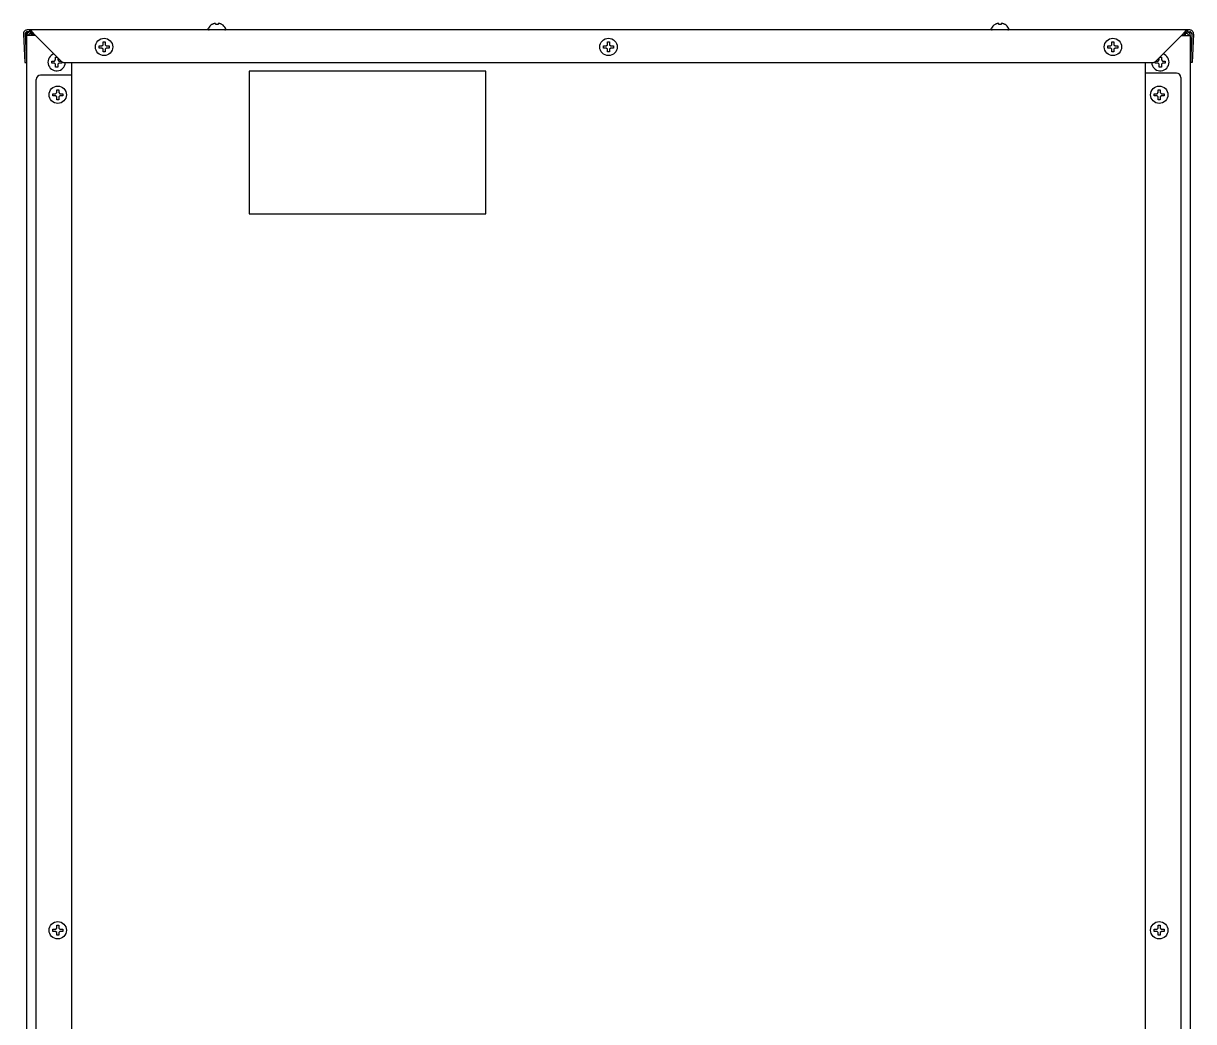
# Model space of a CAD drawing. Header units: millimetres. Extents: x -3169 to 1166, y -4146 to -91.
# Drawn here: x -3169 to -2631, y -1933 to -1474 of the extents above; entities that cross this region are included whole.
import ezdxf

# ---------------------------------------------------------------- set-up
doc = ezdxf.new("R2010")
doc.units = ezdxf.units.MM
doc.header["$LTSCALE"] = 23.1
doc.layers.get('0').update_dxf_attribs({"linetype": 'CONTINUOUS'})

msp = doc.modelspace()

# ---------------------------------------------------------------- linework, layer by layer
for p, q in [((-3080.62, -1474.52), (-3080.62, -1473.97)), ((-3079.62, -1473.97), (-3079.62, -1474.52)), ((-2720.62, -1474.52), (-2720.62, -1473.97)), ((-2719.62, -1473.97), (-2719.62, -1474.52)), ((-3169.11, -1478.86), (-3168.43, -1491.96)), ((-3168.31, -1478.81), (-3167.63, -1491.92)), ((-3167.62, -1478.76), (-3167.62, -1479.56)), ((-2632.92, -1476.96), (-3167.32, -1476.96)), ((-3166.32, -1477.76), (-3167.32, -1477.76)), ((-3166.32, -1476.96), (-3166.32, -1477.76)), ((-3165.82, -1477.84), (-3165.82, -1478.56)), ((-3165.82, -1478.56), (-3164.57, -1478.56)), ((-3165.32, -1479.56), (-3165.32, -1478.56)), ((-3151.7, -1491.38), (-3164.32, -1478.76)), ((-3084.12, -1476.56), (-3084.12, -1476.36)), ((-3082.42, -1474.52), (-3082.42, -1474.48)), ((-3077.82, -1474.48), (-3077.82, -1474.52)), ((-3076.12, -1476.56), (-3076.12, -1476.36)), ((-2724.12, -1476.56), (-2724.12, -1476.36)), ((-2722.42, -1474.52), (-2722.42, -1474.48)), ((-2717.82, -1474.48), (-2717.82, -1474.52)), ((-2716.12, -1476.56), (-2716.12, -1476.36)), ((-2648.53, -1491.38), (-2635.92, -1478.76)), ((-2634.42, -1478.56), (-2635.66, -1478.56)), ((-2634.92, -1478.56), (-2634.92, -1479.56)), ((-2634.42, -1477.84), (-2634.42, -1478.56)), ((-2633.92, -1476.96), (-2633.92, -1477.76)), ((-2633.92, -1477.76), (-2632.92, -1477.76)), ((-2632.62, -1479.56), (-2632.62, -1478.76)), ((-2631.92, -1478.81), (-2632.6, -1491.92)), ((-2631.12, -1478.86), (-2631.81, -1491.96)), ((-3167.62, -1479.56), (-3167.62, -2385.46)), ((-3163.52, -1479.56), (-3167.62, -1479.56)), ((-3134.32, -1485.26), (-3134.32, -1484.26)), ((-3134.32, -1484.26), (-3133.02, -1484.26)), ((-3133.02, -1484.26), (-3132.52, -1483.76)), ((-3132.52, -1483.76), (-3132.52, -1482.46)), ((-3132.52, -1482.46), (-3131.52, -1482.46)), ((-3131.52, -1482.46), (-3131.52, -1483.76)), ((-3131.52, -1483.76), (-3131.02, -1484.26)), ((-3131.02, -1484.26), (-3129.72, -1484.26)), ((-3129.72, -1484.26), (-3129.72, -1485.26)), ((-2902.42, -1485.26), (-2902.42, -1484.26)), ((-2902.42, -1484.26), (-2901.12, -1484.26)), ((-2901.12, -1484.26), (-2900.62, -1483.76)), ((-2900.62, -1483.76), (-2900.62, -1482.46)), ((-2900.62, -1482.46), (-2899.62, -1482.46)), ((-2899.62, -1482.46), (-2899.62, -1483.76)), ((-2899.62, -1483.76), (-2899.12, -1484.26)), ((-2899.12, -1484.26), (-2897.82, -1484.26)), ((-2897.82, -1484.26), (-2897.82, -1485.26)), ((-2670.52, -1485.26), (-2670.52, -1484.26)), ((-2670.52, -1484.26), (-2669.22, -1484.26)), ((-2669.22, -1484.26), (-2668.72, -1483.76)), ((-2668.72, -1483.76), (-2668.72, -1482.46)), ((-2668.72, -1482.46), (-2667.72, -1482.46)), ((-2667.72, -1482.46), (-2667.72, -1483.76)), ((-2667.72, -1483.76), (-2667.22, -1484.26)), ((-2667.22, -1484.26), (-2665.92, -1484.26)), ((-2665.92, -1484.26), (-2665.92, -1485.26)), ((-2636.72, -1479.56), (-2632.62, -1479.56)), ((-2632.62, -1479.56), (-2632.62, -2385.46)), ((-3154.32, -1490.76), (-3154.32, -1489.46)), ((-3154.32, -1489.46), (-3153.62, -1489.46)), ((-3153.32, -1489.76), (-3153.32, -1490.76)), ((-3133.02, -1485.26), (-3134.32, -1485.26)), ((-3132.52, -1485.76), (-3133.02, -1485.26)), ((-3132.52, -1487.06), (-3132.52, -1485.76)), ((-3131.52, -1487.06), (-3132.52, -1487.06)), ((-3131.02, -1485.26), (-3131.52, -1485.76)), ((-3131.52, -1485.76), (-3131.52, -1487.06)), ((-3129.72, -1485.26), (-3131.02, -1485.26)), ((-2901.12, -1485.26), (-2902.42, -1485.26)), ((-2900.62, -1485.76), (-2901.12, -1485.26)), ((-2900.62, -1487.06), (-2900.62, -1485.76)), ((-2899.62, -1487.06), (-2900.62, -1487.06)), ((-2899.12, -1485.26), (-2899.62, -1485.76)), ((-2899.62, -1485.76), (-2899.62, -1487.06)), ((-2897.82, -1485.26), (-2899.12, -1485.26)), ((-2669.22, -1485.26), (-2670.52, -1485.26)), ((-2668.72, -1485.76), (-2669.22, -1485.26)), ((-2668.72, -1487.06), (-2668.72, -1485.76)), ((-2667.72, -1487.06), (-2668.72, -1487.06)), ((-2667.22, -1485.26), (-2667.72, -1485.76)), ((-2667.72, -1485.76), (-2667.72, -1487.06)), ((-2665.92, -1485.26), (-2667.22, -1485.26)), ((-2646.92, -1490.76), (-2646.92, -1489.76)), ((-2646.62, -1489.46), (-2645.92, -1489.46)), ((-2645.92, -1489.46), (-2645.92, -1490.76)), ((-3168.43, -1491.96), (-3167.63, -1491.92)), ((-3156.12, -1492.26), (-3156.12, -1491.26)), ((-3156.12, -1491.26), (-3154.82, -1491.26)), ((-3154.82, -1492.26), (-3156.12, -1492.26)), ((-3154.82, -1491.26), (-3154.32, -1490.76)), ((-3154.32, -1492.76), (-3154.82, -1492.26)), ((-3154.32, -1494.06), (-3154.32, -1492.76)), ((-3153.32, -1494.06), (-3154.32, -1494.06)), ((-3153.32, -1490.76), (-3152.82, -1491.26)), ((-3152.82, -1492.26), (-3153.32, -1492.76)), ((-3153.32, -1492.76), (-3153.32, -1494.06)), ((-3152.82, -1491.26), (-3151.82, -1491.26)), ((-3151.52, -1492.26), (-3152.82, -1492.26)), ((-3151.52, -1491.54), (-3151.52, -1492.26)), ((-3150.29, -1491.96), (-2649.94, -1491.96)), ((-3147.02, -1491.96), (-3147.02, -2284.96)), ((-2653.22, -2284.96), (-2653.22, -1491.96)), ((-2648.72, -1492.26), (-2648.72, -1491.54)), ((-2647.42, -1492.26), (-2648.72, -1492.26)), ((-2648.42, -1491.26), (-2647.42, -1491.26)), ((-2647.42, -1491.26), (-2646.92, -1490.76)), ((-2646.92, -1492.76), (-2647.42, -1492.26)), ((-2646.92, -1494.06), (-2646.92, -1492.76)), ((-2645.92, -1494.06), (-2646.92, -1494.06)), ((-2645.92, -1490.76), (-2645.42, -1491.26)), ((-2645.42, -1492.26), (-2645.92, -1492.76)), ((-2645.92, -1492.76), (-2645.92, -1494.06)), ((-2645.42, -1491.26), (-2644.12, -1491.26)), ((-2644.12, -1492.26), (-2645.42, -1492.26)), ((-2644.12, -1491.26), (-2644.12, -1492.26)), ((-2631.81, -1491.96), (-2632.6, -1491.92)), ((-3163.22, -2112.16), (-3163.22, -1499.76)), ((-3147.02, -1497.76), (-3161.22, -1497.76)), ((-3065.34, -1495.92), (-3065.34, -1561.52)), ((-2956.54, -1495.92), (-3065.34, -1495.92)), ((-2956.54, -1561.52), (-2956.54, -1495.92)), ((-2639.02, -1496.76), (-2653.22, -1496.76)), ((-2637.02, -1498.76), (-2637.02, -2282.96)), ((-3155.62, -1507.26), (-3155.62, -1506.26)), ((-3155.62, -1506.26), (-3154.32, -1506.26)), ((-3154.32, -1506.26), (-3153.82, -1505.76)), ((-3153.82, -1505.76), (-3153.82, -1504.46)), ((-3153.82, -1504.46), (-3152.82, -1504.46)), ((-3152.82, -1504.46), (-3152.82, -1505.76)), ((-3152.82, -1505.76), (-3152.32, -1506.26)), ((-3152.32, -1506.26), (-3151.02, -1506.26)), ((-3151.02, -1506.26), (-3151.02, -1507.26)), ((-2649.22, -1507.26), (-2649.22, -1506.26)), ((-2649.22, -1506.26), (-2647.92, -1506.26)), ((-2647.92, -1506.26), (-2647.42, -1505.76)), ((-2647.42, -1505.76), (-2647.42, -1504.46)), ((-2647.42, -1504.46), (-2646.42, -1504.46)), ((-2646.42, -1504.46), (-2646.42, -1505.76)), ((-2646.42, -1505.76), (-2645.92, -1506.26)), ((-2645.92, -1506.26), (-2644.62, -1506.26)), ((-2644.62, -1506.26), (-2644.62, -1507.26)), ((-3154.32, -1507.26), (-3155.62, -1507.26)), ((-3153.82, -1507.76), (-3154.32, -1507.26)), ((-3153.82, -1509.06), (-3153.82, -1507.76)), ((-3152.82, -1509.06), (-3153.82, -1509.06)), ((-3152.32, -1507.26), (-3152.82, -1507.76)), ((-3152.82, -1507.76), (-3152.82, -1509.06)), ((-3151.02, -1507.26), (-3152.32, -1507.26)), ((-2647.92, -1507.26), (-2649.22, -1507.26)), ((-2647.42, -1507.76), (-2647.92, -1507.26)), ((-2647.42, -1509.06), (-2647.42, -1507.76)), ((-2646.42, -1509.06), (-2647.42, -1509.06)), ((-2645.92, -1507.26), (-2646.42, -1507.76)), ((-2646.42, -1507.76), (-2646.42, -1509.06)), ((-2644.62, -1507.26), (-2645.92, -1507.26)), ((-3065.34, -1561.52), (-2956.54, -1561.52)), ((-3155.62, -1891.36), (-3155.62, -1890.36)), ((-3155.62, -1890.36), (-3154.32, -1890.36)), ((-3154.32, -1891.36), (-3155.62, -1891.36)), ((-3154.32, -1890.36), (-3153.82, -1889.86)), ((-3153.82, -1891.86), (-3154.32, -1891.36)), ((-3153.82, -1889.86), (-3153.82, -1888.56)), ((-3153.82, -1888.56), (-3152.82, -1888.56)), ((-3153.82, -1893.16), (-3153.82, -1891.86)), ((-3152.82, -1893.16), (-3153.82, -1893.16)), ((-3152.82, -1888.56), (-3152.82, -1889.86)), ((-3152.82, -1889.86), (-3152.32, -1890.36)), ((-3152.32, -1891.36), (-3152.82, -1891.86)), ((-3152.82, -1891.86), (-3152.82, -1893.16)), ((-3152.32, -1890.36), (-3151.02, -1890.36)), ((-3151.02, -1891.36), (-3152.32, -1891.36)), ((-3151.02, -1890.36), (-3151.02, -1891.36)), ((-2649.22, -1890.36), (-2647.92, -1890.36)), ((-2649.22, -1891.36), (-2649.22, -1890.36)), ((-2647.92, -1891.36), (-2649.22, -1891.36)), ((-2647.92, -1890.36), (-2647.42, -1889.86)), ((-2647.42, -1891.86), (-2647.92, -1891.36)), ((-2647.42, -1888.56), (-2646.42, -1888.56)), ((-2647.42, -1889.86), (-2647.42, -1888.56)), ((-2647.42, -1893.16), (-2647.42, -1891.86)), ((-2646.42, -1893.16), (-2647.42, -1893.16)), ((-2646.42, -1888.56), (-2646.42, -1889.86)), ((-2646.42, -1889.86), (-2645.92, -1890.36)), ((-2645.92, -1891.36), (-2646.42, -1891.86)), ((-2646.42, -1891.86), (-2646.42, -1893.16)), ((-2645.92, -1890.36), (-2644.62, -1890.36)), ((-2644.62, -1891.36), (-2645.92, -1891.36)), ((-2644.62, -1890.36), (-2644.62, -1891.36))]:
    msp.add_line(p, q)
for centre in [(-3132.02, -1484.76), (-2900.12, -1484.76), (-2668.22, -1484.76), (-3153.32, -1506.76), (-2646.92, -1506.76), (-3153.32, -1890.86), (-2646.92, -1890.86)]:
    msp.add_circle(centre, 4)
for centre, radius, start, end in [((-3079.95, -1478.53), 4.72, 110.5181, 111.0023), ((-3079.95, -1478.52), 4.7, 108.4656, 110.5187), ((-3079.96, -1478.5), 4.68, 107.3773, 108.465), ((-3079.96, -1478.49), 4.67, 106.3949, 107.3772), ((-3079.97, -1478.46), 4.64, 104.3176, 106.3964), ((-3080.86, -1475.96), 2.01, 95.2585, 97.2741), ((-3080.86, -1475.93), 1.98, 94.6009, 95.2558), ((-3080.87, -1475.92), 1.97, 93.2167, 94.6016), ((-3080.87, -1475.91), 1.96, 92.3765, 93.2159), ((-3080.87, -1475.9), 1.95, 91.1545, 92.3767), ((-3080.87, -1475.9), 1.95, 90.1995, 91.1541), ((-3080.87, -1475.9), 1.95, 89.0741, 90.1995), ((-3080.87, -1475.9), 1.95, 88.0037, 89.0738), ((-3080.87, -1475.91), 1.96, 86.9771, 88.0037), ((-3080.87, -1475.92), 1.97, 85.714, 86.9766), ((-3080.87, -1475.93), 1.98, 84.8627, 85.7144), ((-3080.87, -1475.95), 2.01, 82.7256, 84.8598), ((-3079.36, -1475.95), 2.01, 95.1401, 97.2744), ((-3079.36, -1475.93), 1.98, 94.2856, 95.1372), ((-3079.37, -1475.92), 1.97, 93.0233, 94.286), ((-3079.37, -1475.91), 1.96, 91.9964, 93.0228), ((-3079.37, -1475.9), 1.95, 90.9261, 91.9964), ((-3079.37, -1475.9), 1.95, 89.8006, 90.9258), ((-3079.37, -1475.9), 1.95, 88.8459, 89.8005), ((-3079.37, -1475.9), 1.96, 87.6234, 88.8455), ((-3079.37, -1475.91), 1.96, 86.7841, 87.6235), ((-3079.37, -1475.92), 1.97, 85.3984, 86.7833), ((-3079.37, -1475.93), 1.98, 84.7442, 85.3991), ((-3079.37, -1475.96), 2.01, 82.7259, 84.7415), ((-3080.26, -1478.46), 4.64, 73.6036, 75.6824), ((-3080.27, -1478.49), 4.67, 72.6228, 73.6051), ((-3080.28, -1478.5), 4.68, 71.535, 72.6227), ((-3080.28, -1478.52), 4.7, 69.4813, 71.5344), ((-3080.29, -1478.53), 4.72, 68.9977, 69.4819), ((-2719.95, -1478.53), 4.72, 110.5181, 111.0023), ((-2719.95, -1478.52), 4.7, 108.4656, 110.5187), ((-2719.96, -1478.5), 4.68, 107.3773, 108.465), ((-2719.96, -1478.49), 4.67, 106.3949, 107.3772), ((-2719.97, -1478.46), 4.64, 104.3176, 106.3964), ((-2720.86, -1475.96), 2.01, 95.2585, 97.2741), ((-2720.86, -1475.93), 1.98, 94.6009, 95.2558), ((-2720.87, -1475.92), 1.97, 93.2167, 94.6016), ((-2720.87, -1475.91), 1.96, 92.3765, 93.2159), ((-2720.87, -1475.9), 1.95, 91.1545, 92.3767), ((-2720.87, -1475.9), 1.95, 90.1995, 91.1541), ((-2720.87, -1475.9), 1.95, 89.0741, 90.1995), ((-2720.87, -1475.9), 1.95, 88.0037, 89.0738), ((-2720.87, -1475.91), 1.96, 86.9771, 88.0037), ((-2720.87, -1475.92), 1.97, 85.714, 86.9766), ((-2720.87, -1475.93), 1.98, 84.8627, 85.7144), ((-2720.87, -1475.95), 2.01, 82.7256, 84.8598), ((-2719.36, -1475.95), 2.01, 95.1401, 97.2744), ((-2719.36, -1475.93), 1.98, 94.2856, 95.1372), ((-2719.37, -1475.92), 1.97, 93.0233, 94.286), ((-2719.37, -1475.91), 1.96, 91.9964, 93.0228), ((-2719.37, -1475.9), 1.95, 90.9261, 91.9964), ((-2719.37, -1475.9), 1.95, 89.8006, 90.9258), ((-2719.37, -1475.9), 1.95, 88.8459, 89.8005), ((-2719.37, -1475.9), 1.96, 87.6234, 88.8455), ((-2719.37, -1475.91), 1.96, 86.7841, 87.6235), ((-2719.37, -1475.92), 1.97, 85.3984, 86.7833), ((-2719.37, -1475.93), 1.98, 84.7442, 85.3991), ((-2719.37, -1475.96), 2.01, 82.7259, 84.7415), ((-2720.26, -1478.46), 4.64, 73.6036, 75.6824), ((-2720.27, -1478.49), 4.67, 72.6228, 73.6051), ((-2720.28, -1478.5), 4.68, 71.535, 72.6227), ((-2720.28, -1478.52), 4.7, 69.4813, 71.5344), ((-2720.29, -1478.53), 4.72, 68.9977, 69.4819), ((-3167.32, -1478.76), 1.8, 90, 183), ((-3167.32, -1478.76), 1, 90, 183), ((-3165.82, -1478.76), 1.8, 146.3198, 180), ((-3165.82, -1479.56), 1.8, 98.2487, 180), ((-3165.82, -1479.56), 1, 90, 180), ((-3161.82, -1481.76), 4, 130.0955, 146.6182), ((-3083.72, -1476.36), 0.4, 149.6988, 180), ((-3083.72, -1476.56), 0.4, 180, 270), ((-3079.92, -1478.58), 4.8, 121.3727, 149.6988), ((-3079.93, -1478.57), 4.75, 118.9687, 121.5341), ((-3079.93, -1478.56), 4.75, 118.0074, 118.9684), ((-3079.93, -1478.56), 4.75, 116.6813, 118.0074), ((-3079.93, -1478.56), 4.74, 115.5402, 116.6812), ((-3079.94, -1478.56), 4.74, 114.5722, 115.5402), ((-3079.94, -1478.55), 4.73, 113.3175, 114.5722), ((-3079.94, -1478.55), 4.73, 112.5474, 113.3174), ((-3079.94, -1478.54), 4.72, 111.0025, 112.5476), ((-3080.12, -1478.26), 3.78, 82.3953, 97.6047), ((-3080.29, -1478.54), 4.72, 67.4524, 68.9975), ((-3080.29, -1478.55), 4.73, 66.6826, 67.4526), ((-3080.29, -1478.55), 4.73, 65.4278, 66.6825), ((-3080.3, -1478.56), 4.74, 64.4598, 65.4278), ((-3080.3, -1478.56), 4.74, 63.3188, 64.4598), ((-3080.3, -1478.56), 4.75, 61.9926, 63.3187), ((-3080.3, -1478.56), 4.75, 61.0316, 61.9926), ((-3080.3, -1478.57), 4.75, 58.4659, 61.0313), ((-3080.32, -1478.58), 4.8, 30.3012, 58.6273), ((-3076.52, -1476.56), 0.4, 270, 0), ((-3076.52, -1476.36), 0.4, 0, 30.3012), ((-2723.72, -1476.36), 0.4, 149.6988, 180), ((-2723.72, -1476.56), 0.4, 180, 270), ((-2719.92, -1478.58), 4.8, 121.3727, 149.6988), ((-2719.93, -1478.57), 4.75, 118.9687, 121.5341), ((-2719.93, -1478.56), 4.75, 118.0074, 118.9684), ((-2719.93, -1478.56), 4.75, 116.6813, 118.0074), ((-2719.93, -1478.56), 4.74, 115.5402, 116.6812), ((-2719.94, -1478.56), 4.74, 114.5722, 115.5402), ((-2719.94, -1478.55), 4.73, 113.3175, 114.5722), ((-2719.94, -1478.55), 4.73, 112.5474, 113.3174), ((-2719.94, -1478.54), 4.72, 111.0025, 112.5476), ((-2720.12, -1478.26), 3.78, 82.3953, 97.6047), ((-2720.29, -1478.54), 4.72, 67.4524, 68.9975), ((-2720.29, -1478.55), 4.73, 66.6826, 67.4526), ((-2720.29, -1478.55), 4.73, 65.4278, 66.6825), ((-2720.3, -1478.56), 4.74, 64.4598, 65.4278), ((-2720.3, -1478.56), 4.74, 63.3188, 64.4598), ((-2720.3, -1478.56), 4.75, 61.9926, 63.3187), ((-2720.3, -1478.56), 4.75, 61.0316, 61.9926), ((-2720.3, -1478.57), 4.75, 58.4659, 61.0313), ((-2720.32, -1478.58), 4.8, 30.3012, 58.6273), ((-2716.52, -1476.56), 0.4, 270, 0), ((-2716.52, -1476.36), 0.4, 0, 30.3012), ((-2638.42, -1481.76), 4, 33.5939, 50.0829), ((-2634.42, -1479.56), 1, 0, 90), ((-2634.42, -1479.56), 1.8, 0, 81.7513), ((-2632.92, -1478.76), 1.8, 357, 90), ((-2634.42, -1478.76), 1.8, 0, 33.6802), ((-2632.92, -1478.76), 1, 357, 90), ((-3153.82, -1491.76), 4, 108.7289, 357.0875), ((-2646.42, -1491.76), 4, 182.9125, 71.2711), ((-3150.29, -1489.96), 2, 225, 270), ((-2649.94, -1489.96), 2, 270, 315), ((-3161.22, -1499.76), 2, 90, 180), ((-2639.02, -1498.76), 2, 0, 90)]:
    msp.add_arc(centre, radius, start, end)
for points, knots in [([(-3165.07, -1477.76), (-3165.17, -1477.64), (-3165.36, -1477.43), (-3165.67, -1477.17), (-3165.94, -1477.03), (-3166.16, -1476.97), (-3166.26, -1476.96), (-3166.32, -1476.96)], [0, 0, 0, 0, 0.2991, 0.562465, 0.791772, 0.897372, 1, 1, 1, 1]), ([(-3164.32, -1478.76), (-3164.48, -1478.63), (-3164.8, -1478.38), (-3165.29, -1478.05), (-3165.72, -1477.85), (-3166.06, -1477.77), (-3166.23, -1477.76), (-3166.32, -1477.76)], [0, 0, 0, 0, 0.276428, 0.538101, 0.777356, 0.88992, 1, 1, 1, 1]), ([(-3164.32, -1478.76), (-3164.44, -1478.59), (-3164.68, -1478.25), (-3164.94, -1477.91), (-3165.07, -1477.76)], [0, 0, 0, 0, 0.514415, 1, 1, 1, 1]), ([(-2635.92, -1478.76), (-2635.75, -1478.63), (-2635.43, -1478.38), (-2634.94, -1478.05), (-2634.51, -1477.85), (-2634.17, -1477.77), (-2634, -1477.76), (-2633.92, -1477.76)], [0, 0, 0, 0, 0.276428, 0.538101, 0.777356, 0.88992, 1, 1, 1, 1]), ([(-2635.92, -1478.76), (-2635.79, -1478.59), (-2635.55, -1478.25), (-2635.3, -1477.91), (-2635.17, -1477.76)], [0, 0, 0, 0, 0.514415, 1, 1, 1, 1]), ([(-2635.17, -1477.76), (-2635.07, -1477.64), (-2634.87, -1477.43), (-2634.56, -1477.17), (-2634.29, -1477.03), (-2634.07, -1476.97), (-2633.97, -1476.96), (-2633.92, -1476.96)], [0, 0, 0, 0, 0.2991, 0.562465, 0.791772, 0.897372, 1, 1, 1, 1])]:
    msp.add_open_spline(points, degree=3, knots=knots)

doc.saveas('drawing.dxf')
